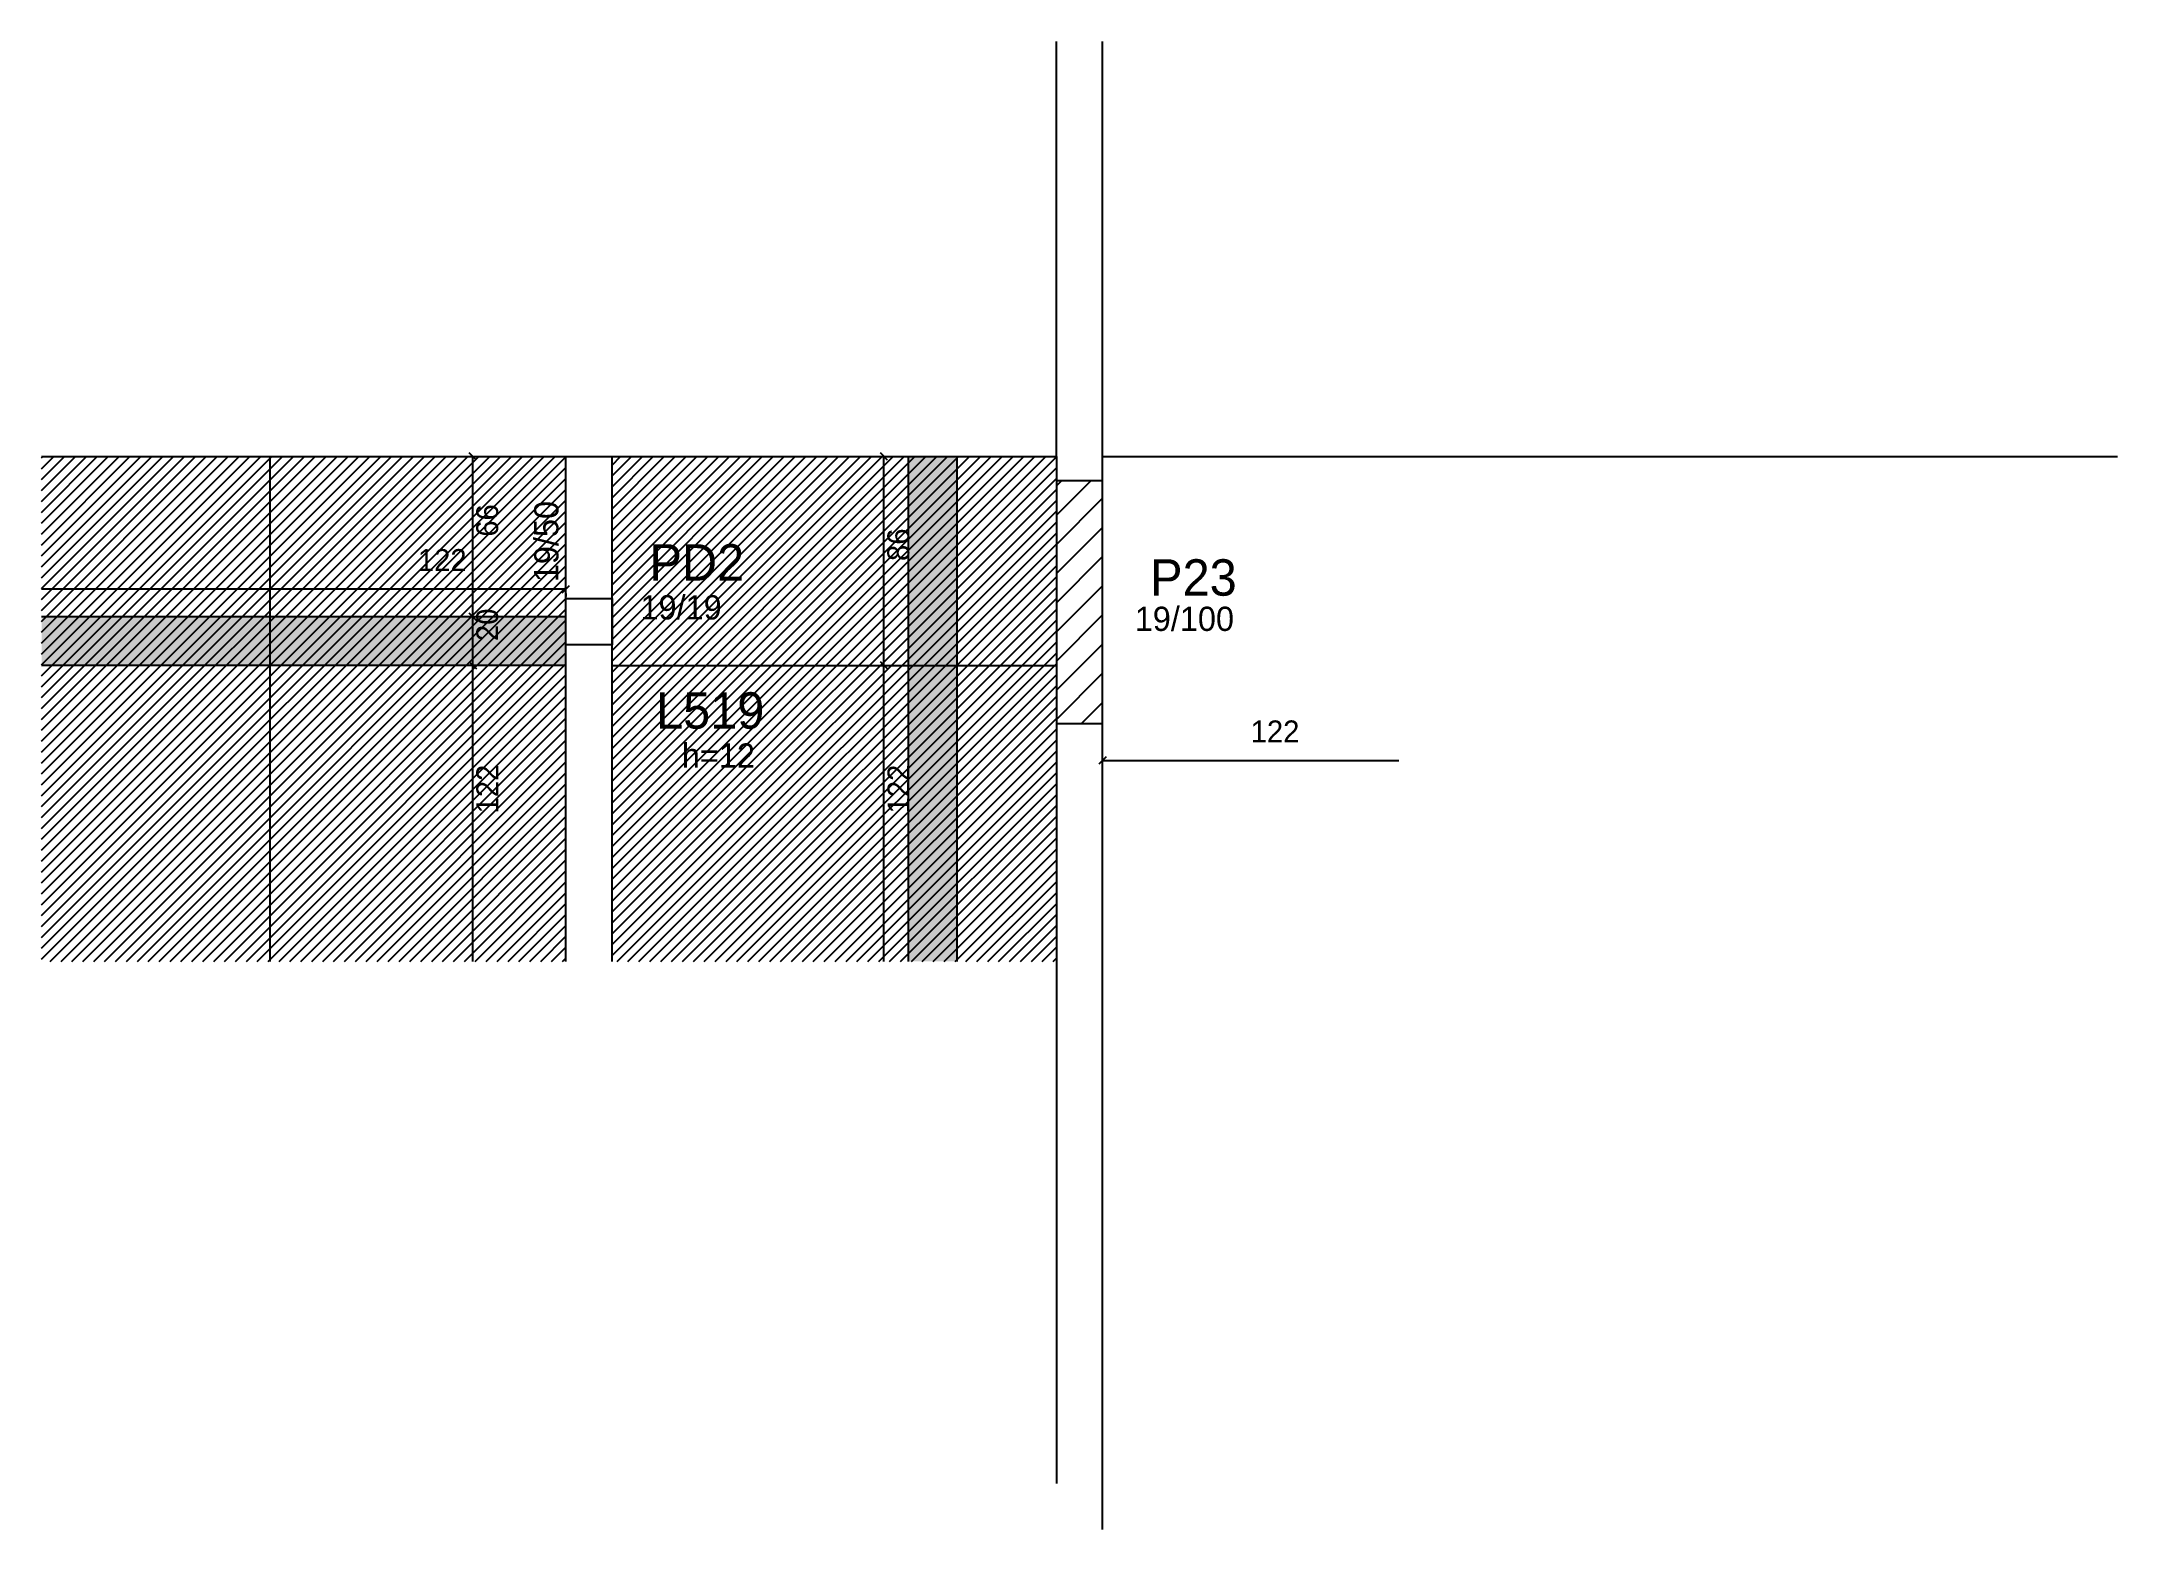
# Model space of a CAD drawing. Header units: metres. Extents: x 5363 to 6218, y 2555 to 3168.
import ezdxf

# ---------------------------------------------------------------- set-up
doc = ezdxf.new("R2010")
doc.units = ezdxf.units.M
for name, color, linetype in [('3', 7, 'Continuous'), ('4', 7, 'Continuous'), ('7', 7, 'Continuous'), ('COTA', 7, 'Continuous'), ('Hachura', 7, 'Continuous'), ('Painéis', 7, 'Continuous'), ('REAPROVEITAMENTO', 7, 'Continuous')]:
    doc.layers.add(name, color=color, linetype=linetype)

msp = doc.modelspace()

# ---------------------------------------------------------------- hatches: boundary and pattern name
at = {"layer": 'Hachura'}
h = msp.add_hatch(color=7, dxfattribs=at)
h.dxf.hatch_style = 1
h.paths.add_polyline_path([(5739.72, 2996.94), (5719.72, 2996.94), (5719.72, 2788.94), (5739.72, 2788.94), (5739.72, 2996.94)])
h = msp.add_hatch(color=7, dxfattribs=at)
h.dxf.hatch_style = 1
h.paths.add_polyline_path([(5578.72, 2910.94), (5578.72, 2930.94), (5362.72, 2930.94), (5362.72, 2910.94), (5578.72, 2910.94)])
at = {"layer": 'REAPROVEITAMENTO'}
h = msp.add_hatch(dxfattribs=at)
h.set_pattern_fill('ANSI31')
h.paths.add_polyline_path([(5362.72, 2788.94), (5578.72, 2788.94), (5578.72, 2996.94), (5362.72, 2996.94), (5362.72, 2788.94)])
h = msp.add_hatch(dxfattribs=at)
h.set_pattern_fill('ANSI31')
h.paths.add_polyline_path([(5597.72, 2788.94), (5780.72, 2788.94), (5780.72, 2996.94), (5597.72, 2996.94), (5597.72, 2788.94)])

# ---------------------------------------------------------------- linework, layer by layer
at = {"layer": '3', "color": 3, "lineweight": 25}
for p, q in [((5780.72, 2996.94), (5780.72, 3167.94)), ((5799.72, 2986.94), (5799.72, 3167.94)), ((5578.72, 2788.94), (5578.72, 2996.94)), ((5597.72, 2788.94), (5597.72, 2996.94)), ((5780.72, 2972.81), (5794.85, 2986.94)), ((5780.72, 2984.83), (5782.83, 2986.94)), ((5780.72, 2960.79), (5799.72, 2979.79)), ((5780.72, 2948.77), (5799.72, 2967.77)), ((5780.72, 2936.75), (5799.72, 2955.75)), ((5780.72, 2924.73), (5799.72, 2943.73)), ((5780.72, 2912.71), (5799.72, 2931.71)), ((5780.72, 2900.69), (5799.72, 2919.69)), ((5780.72, 2888.67), (5799.72, 2907.67)), ((5791.02, 2886.94), (5799.72, 2895.65))]:
    msp.add_line(p, q, dxfattribs=at)
for points in [[(5362.72, 2996.94), (5780.72, 2996.94)], [(5780.72, 2996.94), (5780.72, 2986.94)], [(5799.72, 2996.94), (6217.72, 2996.94)], [(5799.72, 2986.94), (5799.72, 2996.94)], [(5780.72, 2886.94), (5780.72, 2573.94)], [(5799.72, 2554.94), (5799.72, 2886.94)]]:
    msp.add_lwpolyline(points, dxfattribs=at)
at = {"layer": '7', "color": 7, "lineweight": 25}
for points in [[(5780.72, 2886.94), (5799.72, 2886.94), (5799.72, 2986.94), (5780.72, 2986.94), (5780.72, 2886.94)], [(5578.72, 2938.44), (5597.72, 2938.44), (5597.72, 2919.44), (5578.72, 2919.44), (5578.72, 2938.44)]]:
    msp.add_lwpolyline(points, dxfattribs=at)
at = {"layer": 'COTA', "color": 0, "lineweight": 25}
for p, q in [((5541.87, 2995.44), (5538.87, 2998.44)), ((5711.2, 2995.44), (5708.2, 2998.44)), ((5458.22, 2943.78), (5455.22, 2940.78)), ((5455.22, 2940.78), (5458.22, 2943.78)), ((5577.22, 2940.78), (5580.22, 2943.78)), ((5541.87, 2929.44), (5538.87, 2932.44)), ((5538.87, 2932.44), (5541.87, 2929.44)), ((5541.87, 2909.44), (5538.87, 2912.44)), ((5538.87, 2912.44), (5541.87, 2909.44)), ((5711.2, 2909.44), (5708.2, 2912.44)), ((5708.2, 2912.44), (5711.2, 2909.44)), ((5801.22, 2873.19), (5798.22, 2870.19))]:
    msp.add_line(p, q, dxfattribs=at)
at = {"layer": 'COTA', "color": 4, "lineweight": 25}
for p, q in [((5540.37, 2930.94), (5540.37, 2996.94)), ((5709.7, 2910.94), (5709.7, 2996.94)), ((5456.72, 2942.28), (5362.72, 2942.28)), ((5578.72, 2942.28), (5456.72, 2942.28)), ((5456.72, 2940.49), (5456.72, 2939.28)), ((5578.72, 2940.49), (5578.72, 2939.28)), ((5540.37, 2910.94), (5540.37, 2930.94)), ((5540.37, 2788.94), (5540.37, 2910.94)), ((5709.7, 2788.94), (5709.7, 2910.94)), ((5799.72, 2871.69), (5921.73, 2871.69))]:
    msp.add_line(p, q, dxfattribs=at)
at = {"layer": 'Painéis', "color": 200, "lineweight": 25}
for p, q in [((5456.72, 2996.94), (5456.72, 2788.94)), ((5719.72, 2996.94), (5719.72, 2788.94)), ((5739.72, 2996.94), (5739.72, 2788.94)), ((5578.72, 2930.94), (5362.72, 2930.94)), ((5578.72, 2910.94), (5362.72, 2910.94)), ((5597.72, 2910.94), (5780.72, 2910.94))]:
    msp.add_line(p, q, dxfattribs=at)

# ---------------------------------------------------------------- texts
at = {"layer": '3', "color": 3, "lineweight": 25}
msp.add_text('19/50', height=10, rotation=90, dxfattribs=at).set_placement((5575.62, 2945.2))
for s, p in [('19/19', (5609.39, 2929.84)), ('19/100', (5812.96, 2925.11)), ('h=12', (5626.43, 2868.77))]:
    msp.add_text(s, height=10, dxfattribs=at).set_placement(p)
at = {"layer": '4', "color": 4, "lineweight": 25}
for s, p in [('PD2', (5613.11, 2945.86)), ('P23', (5819.29, 2939.64)), ('L519', (5615.82, 2884.84))]:
    msp.add_text(s, height=15, dxfattribs=at).set_placement(p)
at = {"layer": 'COTA', "color": 240, "lineweight": 25}
for s, p in [('66', (5550.78, 2963.94)), ('86', (5720.09, 2953.94)), ('20', (5550.78, 2920.94)), ('122', (5550.82, 2849.94)), ('122', (5720.15, 2849.94))]:
    msp.add_text(s, height=9, rotation=90, dxfattribs=at).set_placement(p)
for p in [(5517.72, 2949.83), (5860.72, 2879.24)]:
    msp.add_text('122', height=9, dxfattribs=at).set_placement(p)

doc.saveas('drawing.dxf')
